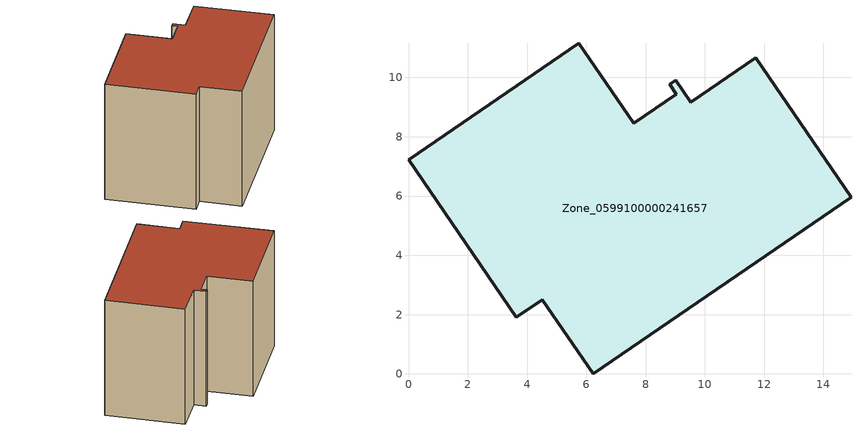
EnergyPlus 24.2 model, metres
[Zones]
Zone_0599100000241657
 floor ground (C_G): 3.64,1.91 0,7.23 5.75,11.16 7.6,8.45 9.04,9.44 8.82,9.77 9.02,9.91 9.53,9.17 11.72,10.66 14.93,5.96 6.23,0 4.51,2.51 z0
 wall outside (C_F): 9.04,9.44 7.6,8.45 5.75,11.16 0,7.23 3.64,1.91 4.51,2.51 6.23,0 14.93,5.96 11.72,10.66 9.53,9.17 9.02,9.91 8.82,9.77 9.04,9.44 z0:9.21
 roof outside (C_R): 4.51,2.51 6.23,0 14.93,5.96 11.72,10.66 9.53,9.17 9.02,9.91 8.82,9.77 9.04,9.44 7.6,8.45 5.75,11.16 0,7.23 3.64,1.91 z9.21
[BUILDING]
Pand.0599100000241657: North Axis=0; Terrain=City; Loads Convergence Tolerance Value=0.04; Temperature Convergence Tolerance Value=0.4; Solar Distribution=FullExterior; Maximum Number of Warmup Days=25; Minimum Number of Warmup Days=1
[Site:Location]
Rotterdam.The.Hague.AP_ZH_NLD Design_Conditions: Latitude=51.96; Longitude=4.45; Time Zone=1; Elevation=-4.5
[SITE:GROUNDTEMPERATURE:BUILDINGSURFACE]
18, 18, 18, 18, 18, 18, 18, 18, 18, 18, 18, 18
[MATERIAL] Thermal Absorptance=0.9; Solar Absorptance=0.7; Visible Absorptance=0.7
Name | Roughness | Thickness | Conductivity | Density | Specific Heat
G.TC.1946 | MediumSmooth | 0.15 | 1 | 540 | 1210
F.TC.1946 | Rough | 0.3 | 0.857143 | 1920 | 840
R.TC.1946 | MediumRough | 0.2 | 0.909091 | 1500 | 1000
[CONSTRUCTION]
C_G: G.TC.1946
C_F: F.TC.1946
C_R: R.TC.1946
[ZONE]
Zone_0599100000241657: Type=1; Multiplier=1; Ceiling Height=Autocalculate; Volume=Autocalculate; Floor Area=autocalculate; Part of Total Floor Area=Yes
[ZONEINFILTRATION:DESIGNFLOWRATE]
Infil_Zone_0599100000241657: Zone or ZoneList or Space or SpaceList=Zone_0599100000241657; Schedule=AlwaysOn; Design Flow Rate Calculation Method=Flow/Area; Flow Rate per Floor Area=0.003; Constant Term Coefficient=1; Temperature Term Coefficient=0; Velocity Term Coefficient=0; Velocity Squared Term Coefficient=0
[HVACTEMPLATE:ZONE:IDEALLOADSAIRSYSTEM]
Zone_0599100000241657: Maximum Heating Supply Air Temperature=50; Minimum Cooling Supply Air Temperature=13; Maximum Heating Supply Air Humidity Ratio=0.0156; Minimum Cooling Supply Air Humidity Ratio=0.0077; Heating Limit=NoLimit; Cooling Limit=NoLimit; Dehumidification Control Type=ConstantSensibleHeatRatio; Cooling Sensible Heat Ratio=0.7; Dehumidification Setpoint=60; Humidification Control Type=None; Humidification Setpoint=30; Outdoor Air Method=None; Outdoor Air Flow Rate per Person=0.00944; Outdoor Air Flow Rate per Zone Floor Area=0; Outdoor Air Flow Rate per Zone=0; Demand Controlled Ventilation Type=None; Outdoor Air Economizer Type=NoEconomizer; Heat Recovery Type=None; Sensible Heat Recovery Effectiveness=0.7; Latent Heat Recovery Effectiveness=0.65
[ZONECONTROL:THERMOSTAT]
ThermostatControl_Zone_0599100000241657: Zone or ZoneList=Zone_0599100000241657; Control Type Schedule=DualSetpointControlType; Control 1=Thermostat_Zone_0599100000241657; Temperature Difference Between Cutout And Setpoint=0
[THERMOSTATSETPOINT:DUALSETPOINT]
Thermostat_Zone_0599100000241657: Heating Setpoint Temperature Schedule=HeatingSetpoint_Zone_0599100000241657; Cooling Setpoint Temperature Schedule=CoolingSetpoint_Zone_0599100000241657
[SCHEDULE:COMPACT]
HeatingSetpoint_Zone_0599100000241657: Through: 12/31, For: AllDays, Until: 24:00, 21
CoolingSetpoint_Zone_0599100000241657: Through: 12/31, For: AllDays, Until: 24:00, 24
DualSetpointControlType: Through: 12/31, For: AllDays, Until: 24:00, 4
AlwaysOn: Through: 12/31, For: AllDays, Until: 24:00, 1
